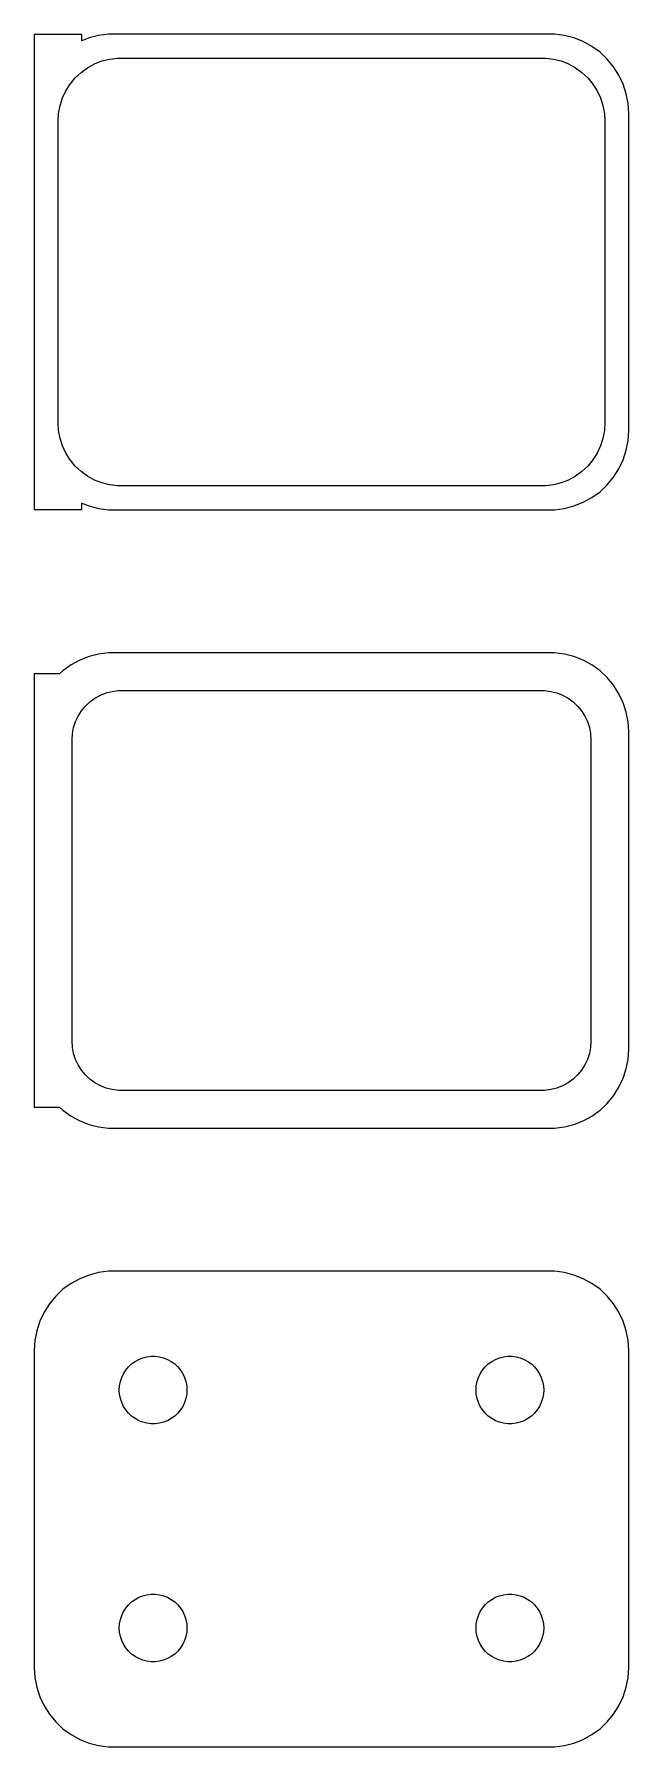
# Model space of a CAD drawing. Header units: metres. Extents: x -19 to 19, y 102 to 210.
import ezdxf

# ---------------------------------------------------------------- set-up
doc = ezdxf.new("R2010")
doc.units = ezdxf.units.M

msp = doc.modelspace()

# ---------------------------------------------------------------- linework, layer by layer
for p, q in [((-15.75, 209.979), (-18.75, 209.979)), ((-18.75, 209.979), (-18.75, 180.021)), ((-15.75, 209.575), (-15.75, 209.979)), ((-15.2951, 209.755), (-15.75, 209.575)), ((-14.6869, 209.911), (-15.2951, 209.755)), ((-14.0639, 209.99), (-14.6869, 209.911)), ((14.0639, 209.99), (-14.0639, 209.99)), ((14.6869, 209.911), (14.0639, 209.99)), ((15.2951, 209.755), (14.6869, 209.911)), ((15.8789, 209.524), (15.2951, 209.755)), ((16.4291, 209.222), (15.8789, 209.524)), ((-14.4861, 208.304), (-13.9995, 208.429)), ((-13.9995, 208.429), (-13.5012, 208.492)), ((-13.5012, 208.492), (13.5012, 208.492)), ((13.5012, 208.492), (13.9995, 208.429)), ((13.9995, 208.429), (14.4861, 208.304)), ((16.9371, 208.853), (16.4291, 209.222)), ((17.3948, 208.423), (16.9371, 208.853)), ((17.7951, 207.939), (17.3948, 208.423)), ((-16.1659, 207.238), (-15.7997, 207.582)), ((-15.7997, 207.582), (-15.3933, 207.877)), ((-15.3933, 207.877), (-14.9531, 208.119)), ((-14.9531, 208.119), (-14.4861, 208.304)), ((14.4861, 208.304), (14.9531, 208.119)), ((14.9531, 208.119), (15.3933, 207.877)), ((15.3933, 207.877), (15.7997, 207.582)), ((15.7997, 207.582), (16.1659, 207.238)), ((18.1315, 207.409), (17.7951, 207.939)), ((18.3989, 206.841), (18.1315, 207.409)), ((-16.9691, 205.972), (-16.7552, 206.427)), ((-16.7552, 206.427), (-16.4861, 206.851)), ((-16.4861, 206.851), (-16.1659, 207.238)), ((16.1659, 207.238), (16.4861, 206.851)), ((16.4861, 206.851), (16.7552, 206.427)), ((16.7552, 206.427), (16.9691, 205.972)), ((18.5929, 206.243), (18.3989, 206.841)), ((18.7106, 205.627), (18.5929, 206.243)), ((-17.2184, 205.001), (-17.1243, 205.495)), ((-17.1243, 205.495), (-16.9691, 205.972)), ((16.9691, 205.972), (17.1243, 205.495)), ((17.1243, 205.495), (17.2184, 205.001)), ((18.75, 205), (18.7106, 205.627)), ((-17.25, 204.5), (-17.2184, 205.001)), ((-17.25, 185.5), (-17.25, 204.5)), ((17.2184, 205.001), (17.25, 204.5)), ((17.25, 204.5), (17.25, 185.5)), ((18.75, 185), (18.75, 205)), ((-17.2184, 184.999), (-17.25, 185.5)), ((-17.1243, 184.505), (-17.2184, 184.999)), ((17.2184, 184.999), (17.1243, 184.505)), ((17.25, 185.5), (17.2184, 184.999)), ((18.7106, 184.373), (18.75, 185)), ((-16.9691, 184.028), (-17.1243, 184.505)), ((-16.7552, 183.573), (-16.9691, 184.028)), ((-16.4861, 183.149), (-16.7552, 183.573)), ((16.7552, 183.573), (16.4861, 183.149)), ((16.9691, 184.028), (16.7552, 183.573)), ((17.1243, 184.505), (16.9691, 184.028)), ((18.3989, 183.159), (18.5929, 183.757)), ((18.5929, 183.757), (18.7106, 184.373)), ((-16.1659, 182.762), (-16.4861, 183.149)), ((-15.7997, 182.418), (-16.1659, 182.762)), ((16.1659, 182.762), (15.7997, 182.418)), ((16.4861, 183.149), (16.1659, 182.762)), ((17.7951, 182.061), (18.1315, 182.591)), ((18.1315, 182.591), (18.3989, 183.159)), ((-15.3933, 182.123), (-15.7997, 182.418)), ((-14.9531, 181.881), (-15.3933, 182.123)), ((-14.4861, 181.696), (-14.9531, 181.881)), ((-13.9995, 181.571), (-14.4861, 181.696)), ((-13.5012, 181.508), (-13.9995, 181.571)), ((13.5012, 181.508), (-13.5012, 181.508)), ((13.9995, 181.571), (13.5012, 181.508)), ((14.4861, 181.696), (13.9995, 181.571)), ((14.9531, 181.881), (14.4861, 181.696)), ((15.3933, 182.123), (14.9531, 181.881)), ((15.7997, 182.418), (15.3933, 182.123)), ((16.9371, 181.147), (17.3948, 181.577)), ((17.3948, 181.577), (17.7951, 182.061)), ((-15.75, 180.021), (-15.75, 180.425)), ((-15.75, 180.425), (-15.2951, 180.245)), ((15.2951, 180.245), (15.8789, 180.476)), ((15.8789, 180.476), (16.4291, 180.778)), ((16.4291, 180.778), (16.9371, 181.147)), ((-18.75, 180.021), (-15.75, 180.021)), ((-15.2951, 180.245), (-14.6869, 180.089)), ((-14.6869, 180.089), (-14.0639, 180.01)), ((-14.0639, 180.01), (14.0639, 180.01)), ((14.0639, 180.01), (14.6869, 180.089)), ((14.6869, 180.089), (15.2951, 180.245)), ((-15.2951, 170.755), (-15.8789, 170.524)), ((-14.6869, 170.911), (-15.2951, 170.755)), ((-14.0639, 170.99), (-14.6869, 170.911)), ((14.0639, 170.99), (-14.0639, 170.99)), ((14.6869, 170.911), (14.0639, 170.99)), ((15.2951, 170.755), (14.6869, 170.911)), ((15.8789, 170.524), (15.2951, 170.755)), ((-17.15, 169.653), (-18.75, 169.653)), ((-18.75, 169.653), (-18.75, 142.347)), ((-16.9371, 169.853), (-17.15, 169.653)), ((-16.4291, 170.222), (-16.9371, 169.853)), ((-15.8789, 170.524), (-16.4291, 170.222)), ((16.4291, 170.222), (15.8789, 170.524)), ((16.9371, 169.853), (16.4291, 170.222)), ((17.3948, 169.423), (16.9371, 169.853)), ((-14.5754, 168.317), (-14.2119, 168.461)), ((-14.2119, 168.461), (-13.8333, 168.558)), ((-13.8333, 168.558), (-13.4454, 168.607)), ((-13.4454, 168.607), (13.4454, 168.607)), ((13.4454, 168.607), (13.8333, 168.558)), ((13.8333, 168.558), (14.2119, 168.461)), ((14.2119, 168.461), (14.5754, 168.317)), ((17.7951, 168.939), (17.3948, 169.423)), ((18.1315, 168.409), (17.7951, 168.939)), ((-15.7684, 167.33), (-15.5192, 167.631)), ((-15.5192, 167.631), (-15.2342, 167.899)), ((-15.2342, 167.899), (-14.918, 168.128)), ((-14.918, 168.128), (-14.5754, 168.317)), ((14.5754, 168.317), (14.918, 168.128)), ((14.918, 168.128), (15.2342, 167.899)), ((15.2342, 167.899), (15.5192, 167.631)), ((15.5192, 167.631), (15.7684, 167.33)), ((18.3989, 167.841), (18.1315, 168.409)), ((18.5929, 167.243), (18.3989, 167.841)), ((-16.2651, 166.274), (-16.1443, 166.646)), ((-16.1443, 166.646), (-15.9779, 167)), ((-15.9779, 167), (-15.7684, 167.33)), ((15.7684, 167.33), (15.9779, 167)), ((15.9779, 167), (16.1443, 166.646)), ((16.1443, 166.646), (16.2651, 166.274)), ((18.7106, 166.627), (18.5929, 167.243)), ((18.75, 166), (18.7106, 166.627)), ((-16.3629, 165.5), (-16.3384, 165.89)), ((-16.3629, 146.5), (-16.3629, 165.5)), ((-16.3384, 165.89), (-16.2651, 166.274)), ((16.2651, 166.274), (16.3384, 165.89)), ((16.3384, 165.89), (16.3629, 165.5)), ((16.3629, 165.5), (16.3629, 146.5)), ((18.75, 146), (18.75, 166)), ((-16.3384, 146.11), (-16.3629, 146.5)), ((-16.2651, 145.726), (-16.3384, 146.11)), ((16.3384, 146.11), (16.2651, 145.726)), ((16.3629, 146.5), (16.3384, 146.11)), ((18.7106, 145.373), (18.75, 146)), ((-16.1443, 145.354), (-16.2651, 145.726)), ((-15.9779, 145), (-16.1443, 145.354)), ((-15.7684, 144.67), (-15.9779, 145)), ((15.9779, 145), (15.7684, 144.67)), ((16.1443, 145.354), (15.9779, 145)), ((16.2651, 145.726), (16.1443, 145.354)), ((18.3989, 144.159), (18.5929, 144.757)), ((18.5929, 144.757), (18.7106, 145.373)), ((-15.5192, 144.369), (-15.7684, 144.67)), ((-15.2342, 144.101), (-15.5192, 144.369)), ((-14.918, 143.872), (-15.2342, 144.101)), ((-14.5754, 143.683), (-14.918, 143.872)), ((-14.2119, 143.539), (-14.5754, 143.683)), ((14.5754, 143.683), (14.2119, 143.539)), ((14.918, 143.872), (14.5754, 143.683)), ((15.2342, 144.101), (14.918, 143.872)), ((15.5192, 144.369), (15.2342, 144.101)), ((15.7684, 144.67), (15.5192, 144.369)), ((18.1315, 143.591), (18.3989, 144.159)), ((-13.8333, 143.442), (-14.2119, 143.539)), ((-13.4454, 143.393), (-13.8333, 143.442)), ((13.4454, 143.393), (-13.4454, 143.393)), ((13.8333, 143.442), (13.4454, 143.393)), ((14.2119, 143.539), (13.8333, 143.442)), ((16.9371, 142.147), (17.3948, 142.577)), ((17.3948, 142.577), (17.7951, 143.061)), ((17.7951, 143.061), (18.1315, 143.591)), ((-18.75, 142.347), (-17.15, 142.347)), ((-17.15, 142.347), (-16.9371, 142.147)), ((-16.9371, 142.147), (-16.4291, 141.778)), ((-16.4291, 141.778), (-15.8789, 141.476)), ((-15.8789, 141.476), (-15.2951, 141.245)), ((15.2951, 141.245), (15.8789, 141.476)), ((15.8789, 141.476), (16.4291, 141.778)), ((16.4291, 141.778), (16.9371, 142.147)), ((-15.2951, 141.245), (-14.6869, 141.089)), ((-14.6869, 141.089), (-14.0639, 141.01)), ((-14.0639, 141.01), (14.0639, 141.01)), ((14.0639, 141.01), (14.6869, 141.089)), ((14.6869, 141.089), (15.2951, 141.245)), ((-15.2951, 131.755), (-15.8789, 131.524)), ((-14.6869, 131.911), (-15.2951, 131.755)), ((-14.0639, 131.99), (-14.6869, 131.911)), ((14.0639, 131.99), (-14.0639, 131.99)), ((14.6869, 131.911), (14.0639, 131.99)), ((15.2951, 131.755), (14.6869, 131.911)), ((15.8789, 131.524), (15.2951, 131.755)), ((-16.9371, 130.853), (-17.3948, 130.423)), ((-16.4291, 131.222), (-16.9371, 130.853)), ((-15.8789, 131.524), (-16.4291, 131.222)), ((16.4291, 131.222), (15.8789, 131.524)), ((16.9371, 130.853), (16.4291, 131.222)), ((17.3948, 130.423), (16.9371, 130.853)), ((-17.7951, 129.939), (-18.1315, 129.409)), ((-17.3948, 130.423), (-17.7951, 129.939)), ((17.7951, 129.939), (17.3948, 130.423)), ((18.1315, 129.409), (17.7951, 129.939)), ((-18.3989, 128.841), (-18.5929, 128.243)), ((-18.1315, 129.409), (-18.3989, 128.841)), ((18.3989, 128.841), (18.1315, 129.409)), ((18.5929, 128.243), (18.3989, 128.841)), ((-18.7106, 127.627), (-18.75, 127)), ((-18.5929, 128.243), (-18.7106, 127.627)), ((18.7106, 127.627), (18.5929, 128.243)), ((18.75, 127), (18.7106, 127.627)), ((-18.75, 127), (-18.75, 107)), ((-12.3941, 126.303), (-12.1591, 126.432)), ((-12.1591, 126.432), (-11.9098, 126.531)), ((-11.9098, 126.531), (-11.6501, 126.597)), ((-11.6501, 126.597), (-11.3841, 126.631)), ((-11.3841, 126.631), (-11.1159, 126.631)), ((-11.1159, 126.631), (-10.8499, 126.597)), ((-10.8499, 126.597), (-10.5901, 126.531)), ((-10.5901, 126.531), (-10.3408, 126.432)), ((-10.3408, 126.432), (-10.1059, 126.303)), ((10.1059, 126.303), (10.3408, 126.432)), ((10.3408, 126.432), (10.5901, 126.531)), ((10.5901, 126.531), (10.8499, 126.597)), ((10.8499, 126.597), (11.1159, 126.631)), ((11.1159, 126.631), (11.3841, 126.631)), ((11.3841, 126.631), (11.6501, 126.597)), ((11.6501, 126.597), (11.9098, 126.531)), ((11.9098, 126.531), (12.1591, 126.432)), ((12.1591, 126.432), (12.3941, 126.303)), ((18.75, 107), (18.75, 127)), ((-13.3182, 125.031), (-13.2353, 125.286)), ((-13.2353, 125.286), (-13.1212, 125.529)), ((-13.1212, 125.529), (-12.9775, 125.755)), ((-12.9775, 125.755), (-12.8065, 125.962)), ((-12.8065, 125.962), (-12.6111, 126.145)), ((-12.6111, 126.145), (-12.3941, 126.303)), ((-10.1059, 126.303), (-9.8889, 126.145)), ((-9.8889, 126.145), (-9.69344, 125.962)), ((-9.69344, 125.962), (-9.52251, 125.755)), ((-9.52251, 125.755), (-9.37881, 125.529)), ((-9.37881, 125.529), (-9.26465, 125.286)), ((-9.26465, 125.286), (-9.18178, 125.031)), ((9.18178, 125.031), (9.26465, 125.286)), ((9.26465, 125.286), (9.37881, 125.529)), ((9.37881, 125.529), (9.52251, 125.755)), ((9.52251, 125.755), (9.69344, 125.962)), ((9.69344, 125.962), (9.8889, 126.145)), ((9.8889, 126.145), (10.1059, 126.303)), ((12.3941, 126.303), (12.6111, 126.145)), ((12.6111, 126.145), (12.8065, 125.962)), ((12.8065, 125.962), (12.9775, 125.755)), ((12.9775, 125.755), (13.1212, 125.529)), ((13.1212, 125.529), (13.2353, 125.286)), ((13.2353, 125.286), (13.3182, 125.031)), ((-13.3853, 124.5), (-13.3685, 124.768)), ((-13.3685, 124.232), (-13.3853, 124.5)), ((-13.3685, 124.768), (-13.3182, 125.031)), ((-13.3182, 123.969), (-13.3685, 124.232)), ((-9.18178, 125.031), (-9.13153, 124.768)), ((-9.13153, 124.232), (-9.18178, 123.969)), ((-9.13153, 124.768), (-9.1147, 124.5)), ((-9.1147, 124.5), (-9.13153, 124.232)), ((9.1147, 124.5), (9.13153, 124.768)), ((9.13153, 124.232), (9.1147, 124.5)), ((9.13153, 124.768), (9.18178, 125.031)), ((9.18178, 123.969), (9.13153, 124.232)), ((13.3182, 125.031), (13.3685, 124.768)), ((13.3685, 124.232), (13.3182, 123.969)), ((13.3685, 124.768), (13.3853, 124.5)), ((13.3853, 124.5), (13.3685, 124.232)), ((-13.2353, 123.714), (-13.3182, 123.969)), ((-13.1212, 123.471), (-13.2353, 123.714)), ((-12.9775, 123.245), (-13.1212, 123.471)), ((-12.8065, 123.038), (-12.9775, 123.245)), ((-9.52251, 123.245), (-9.69344, 123.038)), ((-9.37881, 123.471), (-9.52251, 123.245)), ((-9.26465, 123.714), (-9.37881, 123.471)), ((-9.18178, 123.969), (-9.26465, 123.714)), ((9.26465, 123.714), (9.18178, 123.969)), ((9.37881, 123.471), (9.26465, 123.714)), ((9.52251, 123.245), (9.37881, 123.471)), ((9.69344, 123.038), (9.52251, 123.245)), ((12.9775, 123.245), (12.8065, 123.038)), ((13.1212, 123.471), (12.9775, 123.245)), ((13.2353, 123.714), (13.1212, 123.471)), ((13.3182, 123.969), (13.2353, 123.714)), ((-12.6111, 122.855), (-12.8065, 123.038)), ((-12.3941, 122.697), (-12.6111, 122.855)), ((-12.1591, 122.568), (-12.3941, 122.697)), ((-11.9098, 122.469), (-12.1591, 122.568)), ((-11.6501, 122.403), (-11.9098, 122.469)), ((-11.3841, 122.369), (-11.6501, 122.403)), ((-11.1159, 122.369), (-11.3841, 122.369)), ((-10.8499, 122.403), (-11.1159, 122.369)), ((-10.5901, 122.469), (-10.8499, 122.403)), ((-10.3408, 122.568), (-10.5901, 122.469)), ((-10.1059, 122.697), (-10.3408, 122.568)), ((-9.8889, 122.855), (-10.1059, 122.697)), ((-9.69344, 123.038), (-9.8889, 122.855)), ((9.8889, 122.855), (9.69344, 123.038)), ((10.1059, 122.697), (9.8889, 122.855)), ((10.3408, 122.568), (10.1059, 122.697)), ((10.5901, 122.469), (10.3408, 122.568)), ((10.8499, 122.403), (10.5901, 122.469)), ((11.1159, 122.369), (10.8499, 122.403)), ((11.3841, 122.369), (11.1159, 122.369)), ((11.6501, 122.403), (11.3841, 122.369)), ((11.9098, 122.469), (11.6501, 122.403)), ((12.1591, 122.568), (11.9098, 122.469)), ((12.3941, 122.697), (12.1591, 122.568)), ((12.6111, 122.855), (12.3941, 122.697)), ((12.8065, 123.038), (12.6111, 122.855)), ((-12.6111, 111.145), (-12.3941, 111.303)), ((-12.3941, 111.303), (-12.1591, 111.432)), ((-12.1591, 111.432), (-11.9098, 111.531)), ((-11.9098, 111.531), (-11.6501, 111.597)), ((-11.6501, 111.597), (-11.3841, 111.631)), ((-11.3841, 111.631), (-11.1159, 111.631)), ((-11.1159, 111.631), (-10.8499, 111.597)), ((-10.8499, 111.597), (-10.5901, 111.531)), ((-10.5901, 111.531), (-10.3408, 111.432)), ((-10.3408, 111.432), (-10.1059, 111.303)), ((-10.1059, 111.303), (-9.8889, 111.145)), ((9.8889, 111.145), (10.1059, 111.303)), ((10.1059, 111.303), (10.3408, 111.432)), ((10.3408, 111.432), (10.5901, 111.531)), ((10.5901, 111.531), (10.8499, 111.597)), ((10.8499, 111.597), (11.1159, 111.631)), ((11.1159, 111.631), (11.3841, 111.631)), ((11.3841, 111.631), (11.6501, 111.597)), ((11.6501, 111.597), (11.9098, 111.531)), ((11.9098, 111.531), (12.1591, 111.432)), ((12.1591, 111.432), (12.3941, 111.303)), ((12.3941, 111.303), (12.6111, 111.145)), ((-13.3182, 110.031), (-13.2353, 110.286)), ((-13.2353, 110.286), (-13.1212, 110.529)), ((-13.1212, 110.529), (-12.9775, 110.755)), ((-12.9775, 110.755), (-12.8065, 110.962)), ((-12.8065, 110.962), (-12.6111, 111.145)), ((-9.8889, 111.145), (-9.69344, 110.962)), ((-9.69344, 110.962), (-9.52251, 110.755)), ((-9.52251, 110.755), (-9.37881, 110.529)), ((-9.37881, 110.529), (-9.26465, 110.286)), ((-9.26465, 110.286), (-9.18178, 110.031)), ((9.18178, 110.031), (9.26465, 110.286)), ((9.26465, 110.286), (9.37881, 110.529)), ((9.37881, 110.529), (9.52251, 110.755)), ((9.52251, 110.755), (9.69344, 110.962)), ((9.69344, 110.962), (9.8889, 111.145)), ((12.6111, 111.145), (12.8065, 110.962)), ((12.8065, 110.962), (12.9775, 110.755)), ((12.9775, 110.755), (13.1212, 110.529)), ((13.1212, 110.529), (13.2353, 110.286)), ((13.2353, 110.286), (13.3182, 110.031)), ((-13.3853, 109.5), (-13.3685, 109.768)), ((-13.3685, 109.232), (-13.3853, 109.5)), ((-13.3685, 109.768), (-13.3182, 110.031)), ((-13.3182, 108.969), (-13.3685, 109.232)), ((-9.18178, 110.031), (-9.13153, 109.768)), ((-9.13153, 109.232), (-9.18178, 108.969)), ((-9.13153, 109.768), (-9.1147, 109.5)), ((-9.1147, 109.5), (-9.13153, 109.232)), ((9.1147, 109.5), (9.13153, 109.768)), ((9.13153, 109.232), (9.1147, 109.5)), ((9.13153, 109.768), (9.18178, 110.031)), ((9.18178, 108.969), (9.13153, 109.232)), ((13.3182, 110.031), (13.3685, 109.768)), ((13.3685, 109.232), (13.3182, 108.969)), ((13.3685, 109.768), (13.3853, 109.5)), ((13.3853, 109.5), (13.3685, 109.232)), ((-13.2353, 108.714), (-13.3182, 108.969)), ((-13.1212, 108.471), (-13.2353, 108.714)), ((-12.9775, 108.245), (-13.1212, 108.471)), ((-12.8065, 108.038), (-12.9775, 108.245)), ((-12.6111, 107.855), (-12.8065, 108.038)), ((-9.69344, 108.038), (-9.8889, 107.855)), ((-9.52251, 108.245), (-9.69344, 108.038)), ((-9.37881, 108.471), (-9.52251, 108.245)), ((-9.26465, 108.714), (-9.37881, 108.471)), ((-9.18178, 108.969), (-9.26465, 108.714)), ((9.26465, 108.714), (9.18178, 108.969)), ((9.37881, 108.471), (9.26465, 108.714)), ((9.52251, 108.245), (9.37881, 108.471)), ((9.69344, 108.038), (9.52251, 108.245)), ((9.8889, 107.855), (9.69344, 108.038)), ((12.8065, 108.038), (12.6111, 107.855)), ((12.9775, 108.245), (12.8065, 108.038)), ((13.1212, 108.471), (12.9775, 108.245)), ((13.2353, 108.714), (13.1212, 108.471)), ((13.3182, 108.969), (13.2353, 108.714)), ((-18.75, 107), (-18.7106, 106.373)), ((-12.3941, 107.697), (-12.6111, 107.855)), ((-12.1591, 107.568), (-12.3941, 107.697)), ((-11.9098, 107.469), (-12.1591, 107.568)), ((-11.6501, 107.403), (-11.9098, 107.469)), ((-11.3841, 107.369), (-11.6501, 107.403)), ((-11.1159, 107.369), (-11.3841, 107.369)), ((-10.8499, 107.403), (-11.1159, 107.369)), ((-10.5901, 107.469), (-10.8499, 107.403)), ((-10.3408, 107.568), (-10.5901, 107.469)), ((-10.1059, 107.697), (-10.3408, 107.568)), ((-9.8889, 107.855), (-10.1059, 107.697)), ((10.1059, 107.697), (9.8889, 107.855)), ((10.3408, 107.568), (10.1059, 107.697)), ((10.5901, 107.469), (10.3408, 107.568)), ((10.8499, 107.403), (10.5901, 107.469)), ((11.1159, 107.369), (10.8499, 107.403)), ((11.3841, 107.369), (11.1159, 107.369)), ((11.6501, 107.403), (11.3841, 107.369)), ((11.9098, 107.469), (11.6501, 107.403)), ((12.1591, 107.568), (11.9098, 107.469)), ((12.3941, 107.697), (12.1591, 107.568)), ((12.6111, 107.855), (12.3941, 107.697)), ((18.7106, 106.373), (18.75, 107)), ((-18.7106, 106.373), (-18.5929, 105.757)), ((18.5929, 105.757), (18.7106, 106.373)), ((-18.5929, 105.757), (-18.3989, 105.159)), ((-18.3989, 105.159), (-18.1315, 104.591)), ((18.1315, 104.591), (18.3989, 105.159)), ((18.3989, 105.159), (18.5929, 105.757)), ((-18.1315, 104.591), (-17.7951, 104.061)), ((-17.7951, 104.061), (-17.3948, 103.577)), ((17.3948, 103.577), (17.7951, 104.061)), ((17.7951, 104.061), (18.1315, 104.591)), ((-17.3948, 103.577), (-16.9371, 103.147)), ((-16.9371, 103.147), (-16.4291, 102.778)), ((-16.4291, 102.778), (-15.8789, 102.476)), ((15.8789, 102.476), (16.4291, 102.778)), ((16.4291, 102.778), (16.9371, 103.147)), ((16.9371, 103.147), (17.3948, 103.577)), ((-15.8789, 102.476), (-15.2951, 102.245)), ((-15.2951, 102.245), (-14.6869, 102.089)), ((-14.6869, 102.089), (-14.0639, 102.01)), ((-14.0639, 102.01), (14.0639, 102.01)), ((14.0639, 102.01), (14.6869, 102.089)), ((14.6869, 102.089), (15.2951, 102.245)), ((15.2951, 102.245), (15.8789, 102.476))]:
    msp.add_line(p, q)

doc.saveas('drawing.dxf')
